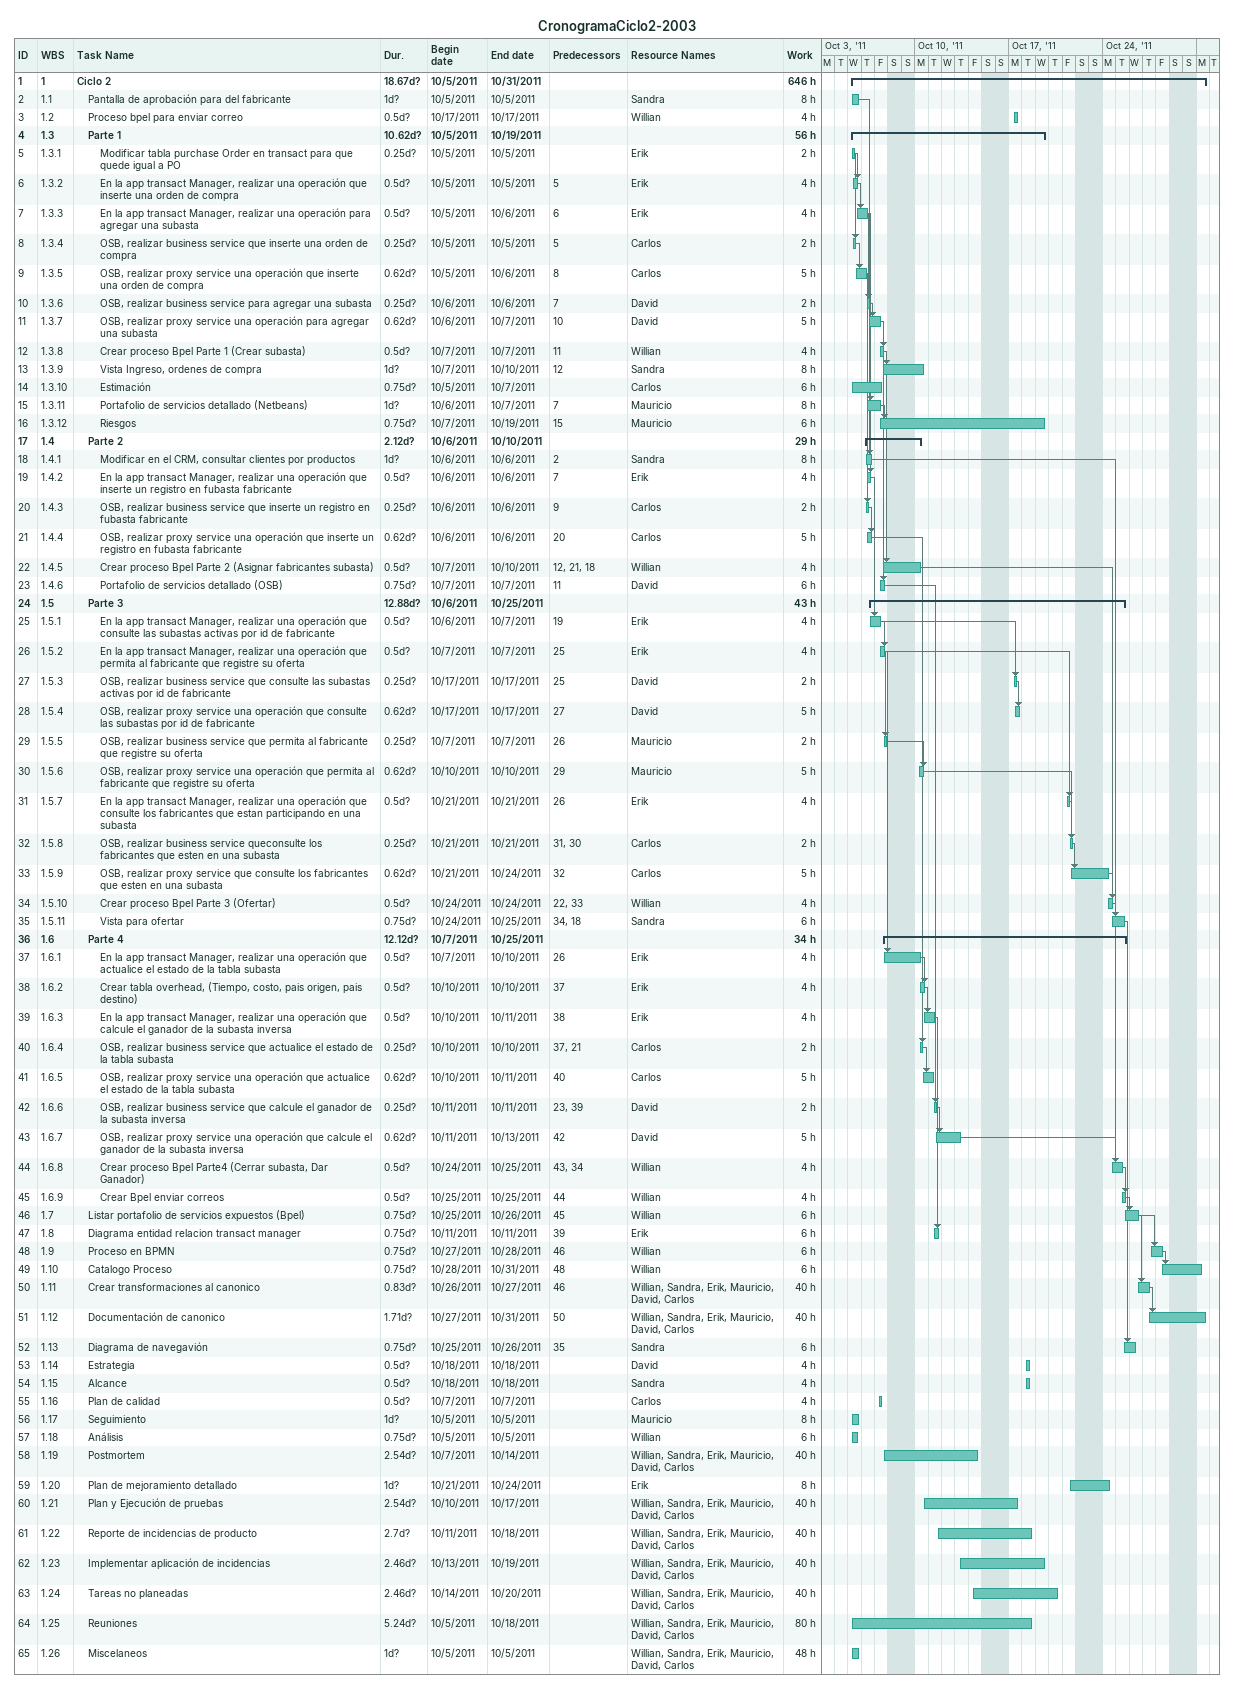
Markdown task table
CronogramaCiclo2-2003

| ID | WBS | Task | Duration | Start | Finish | Predecessors | Resources | Work (h) |
|---|---|---|---|---|---|---|---|---|
| 1 | 1 | **Ciclo 2** | 18.67d? | 2011-10-05 | 2011-10-31 |  |  | 646 |
| 2 | 1.1 | Pantalla de aprobación para del fabricante | 1d? | 2011-10-05 | 2011-10-05 |  | Sandra | 8 |
| 3 | 1.2 | Proceso bpel para enviar correo | 0.5d? | 2011-10-17 | 2011-10-17 |  | Willian | 4 |
| 4 | 1.3 | **Parte 1** | 10.62d? | 2011-10-05 | 2011-10-19 |  |  | 56 |
| 5 | 1.3.1 | Modificar tabla purchase Order en transact para que quede igual a PO | 0.25d? | 2011-10-05 | 2011-10-05 |  | Erik | 2 |
| 6 | 1.3.2 | En la app transact Manager, realizar una operación que inserte una orden de compra | 0.5d? | 2011-10-05 | 2011-10-05 | 5 | Erik | 4 |
| 7 | 1.3.3 | En la app transact Manager, realizar una operación para agregar una subasta | 0.5d? | 2011-10-05 | 2011-10-06 | 6 | Erik | 4 |
| 8 | 1.3.4 | OSB, realizar business service que inserte una orden de compra | 0.25d? | 2011-10-05 | 2011-10-05 | 5 | Carlos | 2 |
| 9 | 1.3.5 | OSB, realizar proxy service una operación que inserte una orden de compra | 0.62d? | 2011-10-05 | 2011-10-06 | 8 | Carlos | 5 |
| 10 | 1.3.6 | OSB, realizar business service para agregar una subasta | 0.25d? | 2011-10-06 | 2011-10-06 | 7 | David | 2 |
| 11 | 1.3.7 | OSB, realizar proxy service una operación para agregar una subasta | 0.62d? | 2011-10-06 | 2011-10-07 | 10 | David | 5 |
| 12 | 1.3.8 | Crear proceso Bpel Parte 1 (Crear subasta) | 0.5d? | 2011-10-07 | 2011-10-07 | 11 | Willian | 4 |
| 13 | 1.3.9 | Vista Ingreso, ordenes de compra | 1d? | 2011-10-07 | 2011-10-10 | 12 | Sandra | 8 |
| 14 | 1.3.10 | Estimación | 0.75d? | 2011-10-05 | 2011-10-07 |  | Carlos | 6 |
| 15 | 1.3.11 | Portafolio de servicios detallado (Netbeans) | 1d? | 2011-10-06 | 2011-10-07 | 7 | Mauricio | 8 |
| 16 | 1.3.12 | Riesgos | 0.75d? | 2011-10-07 | 2011-10-19 | 15 | Mauricio | 6 |
| 17 | 1.4 | **Parte 2** | 2.12d? | 2011-10-06 | 2011-10-10 |  |  | 29 |
| 18 | 1.4.1 | Modificar en el CRM, consultar clientes por productos | 1d? | 2011-10-06 | 2011-10-06 | 2 | Sandra | 8 |
| 19 | 1.4.2 | En la app transact Manager, realizar una operación que inserte un registro en fubasta fabricante | 0.5d? | 2011-10-06 | 2011-10-06 | 7 | Erik | 4 |
| 20 | 1.4.3 | OSB, realizar business service que inserte un registro en fubasta fabricante | 0.25d? | 2011-10-06 | 2011-10-06 | 9 | Carlos | 2 |
| 21 | 1.4.4 | OSB, realizar proxy service una operación que inserte un registro en fubasta fabricante | 0.62d? | 2011-10-06 | 2011-10-06 | 20 | Carlos | 5 |
| 22 | 1.4.5 | Crear proceso Bpel Parte 2 (Asignar fabricantes subasta) | 0.5d? | 2011-10-07 | 2011-10-10 | 12, 21, 18 | Willian | 4 |
| 23 | 1.4.6 | Portafolio de servicios detallado (OSB) | 0.75d? | 2011-10-07 | 2011-10-07 | 11 | David | 6 |
| 24 | 1.5 | **Parte 3** | 12.88d? | 2011-10-06 | 2011-10-25 |  |  | 43 |
| 25 | 1.5.1 | En la app transact Manager, realizar una operación que consulte las subastas activas por id de fabricante | 0.5d? | 2011-10-06 | 2011-10-07 | 19 | Erik | 4 |
| 26 | 1.5.2 | En la app transact Manager, realizar una operación que permita al fabricante que registre su oferta | 0.5d? | 2011-10-07 | 2011-10-07 | 25 | Erik | 4 |
| 27 | 1.5.3 | OSB, realizar business service que consulte las subastas activas por id de fabricante | 0.25d? | 2011-10-17 | 2011-10-17 | 25 | David | 2 |
| 28 | 1.5.4 | OSB, realizar proxy service una operación que consulte las subastas por id de fabricante | 0.62d? | 2011-10-17 | 2011-10-17 | 27 | David | 5 |
| 29 | 1.5.5 | OSB, realizar business service que permita al fabricante que registre su oferta | 0.25d? | 2011-10-07 | 2011-10-07 | 26 | Mauricio | 2 |
| 30 | 1.5.6 | OSB, realizar proxy service una operación que permita al fabricante que registre su oferta | 0.62d? | 2011-10-10 | 2011-10-10 | 29 | Mauricio | 5 |
| 31 | 1.5.7 | En la app transact Manager, realizar una operación que consulte los fabricantes que estan participando en una subasta | 0.5d? | 2011-10-21 | 2011-10-21 | 26 | Erik | 4 |
| 32 | 1.5.8 | OSB, realizar business service queconsulte los fabricantes que esten en una subasta | 0.25d? | 2011-10-21 | 2011-10-21 | 31, 30 | Carlos | 2 |
| 33 | 1.5.9 | OSB, realizar proxy service que consulte los fabricantes que esten en una subasta | 0.62d? | 2011-10-21 | 2011-10-24 | 32 | Carlos | 5 |
| 34 | 1.5.10 | Crear proceso Bpel Parte 3 (Ofertar) | 0.5d? | 2011-10-24 | 2011-10-24 | 22, 33 | Willian | 4 |
| 35 | 1.5.11 | Vista para ofertar | 0.75d? | 2011-10-24 | 2011-10-25 | 34, 18 | Sandra | 6 |
| 36 | 1.6 | **Parte 4** | 12.12d? | 2011-10-07 | 2011-10-25 |  |  | 34 |
| 37 | 1.6.1 | En la app transact Manager, realizar una operación que actualice el estado de la tabla subasta | 0.5d? | 2011-10-07 | 2011-10-10 | 26 | Erik | 4 |
| 38 | 1.6.2 | Crear tabla overhead, (Tiempo, costo, pais origen, pais destino) | 0.5d? | 2011-10-10 | 2011-10-10 | 37 | Erik | 4 |
| 39 | 1.6.3 | En la app transact Manager, realizar una operación que calcule el ganador de la subasta inversa | 0.5d? | 2011-10-10 | 2011-10-11 | 38 | Erik | 4 |
| 40 | 1.6.4 | OSB, realizar business service que actualice el estado de la tabla subasta | 0.25d? | 2011-10-10 | 2011-10-10 | 37, 21 | Carlos | 2 |
| 41 | 1.6.5 | OSB, realizar proxy service una operación que actualice el estado de la tabla subasta | 0.62d? | 2011-10-10 | 2011-10-11 | 40 | Carlos | 5 |
| 42 | 1.6.6 | OSB, realizar business service que calcule el ganador de la subasta inversa | 0.25d? | 2011-10-11 | 2011-10-11 | 23, 39 | David | 2 |
| 43 | 1.6.7 | OSB, realizar proxy service una operación que calcule el ganador de la subasta inversa | 0.62d? | 2011-10-11 | 2011-10-13 | 42 | David | 5 |
| 44 | 1.6.8 | Crear proceso Bpel Parte4 (Cerrar subasta, Dar Ganador) | 0.5d? | 2011-10-24 | 2011-10-25 | 43, 34 | Willian | 4 |
| 45 | 1.6.9 | Crear Bpel enviar correos | 0.5d? | 2011-10-25 | 2011-10-25 | 44 | Willian | 4 |
| 46 | 1.7 | Listar portafolio de servicios expuestos (Bpel) | 0.75d? | 2011-10-25 | 2011-10-26 | 45 | Willian | 6 |
| 47 | 1.8 | Diagrama entidad relacion transact manager | 0.75d? | 2011-10-11 | 2011-10-11 | 39 | Erik | 6 |
| 48 | 1.9 | Proceso en BPMN | 0.75d? | 2011-10-27 | 2011-10-28 | 46 | Willian | 6 |
| 49 | 1.10 | Catalogo Proceso | 0.75d? | 2011-10-28 | 2011-10-31 | 48 | Willian | 6 |
| 50 | 1.11 | Crear transformaciones al canonico | 0.83d? | 2011-10-26 | 2011-10-27 | 46 | Willian, Sandra, Erik, Mauricio, David, Carlos | 40 |
| 51 | 1.12 | Documentación de canonico | 1.71d? | 2011-10-27 | 2011-10-31 | 50 | Willian, Sandra, Erik, Mauricio, David, Carlos | 40 |
| 52 | 1.13 | Diagrama de navegavión | 0.75d? | 2011-10-25 | 2011-10-26 | 35 | Sandra | 6 |
| 53 | 1.14 | Estrategia | 0.5d? | 2011-10-18 | 2011-10-18 |  | David | 4 |
| 54 | 1.15 | Alcance | 0.5d? | 2011-10-18 | 2011-10-18 |  | Sandra | 4 |
| 55 | 1.16 | Plan de calidad | 0.5d? | 2011-10-07 | 2011-10-07 |  | Carlos | 4 |
| 56 | 1.17 | Seguimiento | 1d? | 2011-10-05 | 2011-10-05 |  | Mauricio | 8 |
| 57 | 1.18 | Análisis | 0.75d? | 2011-10-05 | 2011-10-05 |  | Willian | 6 |
| 58 | 1.19 | Postmortem | 2.54d? | 2011-10-07 | 2011-10-14 |  | Willian, Sandra, Erik, Mauricio, David, Carlos | 40 |
| 59 | 1.20 | Plan de mejoramiento detallado | 1d? | 2011-10-21 | 2011-10-24 |  | Erik | 8 |
| 60 | 1.21 | Plan y Ejecución de pruebas | 2.54d? | 2011-10-10 | 2011-10-17 |  | Willian, Sandra, Erik, Mauricio, David, Carlos | 40 |
| 61 | 1.22 | Reporte de incidencias de producto | 2.7d? | 2011-10-11 | 2011-10-18 |  | Willian, Sandra, Erik, Mauricio, David, Carlos | 40 |
| 62 | 1.23 | Implementar aplicación de incidencias | 2.46d? | 2011-10-13 | 2011-10-19 |  | Willian, Sandra, Erik, Mauricio, David, Carlos | 40 |
| 63 | 1.24 | Tareas no planeadas | 2.46d? | 2011-10-14 | 2011-10-20 |  | Willian, Sandra, Erik, Mauricio, David, Carlos | 40 |
| 64 | 1.25 | Reuniones | 5.24d? | 2011-10-05 | 2011-10-18 |  | Willian, Sandra, Erik, Mauricio, David, Carlos | 80 |
| 65 | 1.26 | Miscelaneos | 1d? | 2011-10-05 | 2011-10-05 |  | Willian, Sandra, Erik, Mauricio, David, Carlos | 48 |
